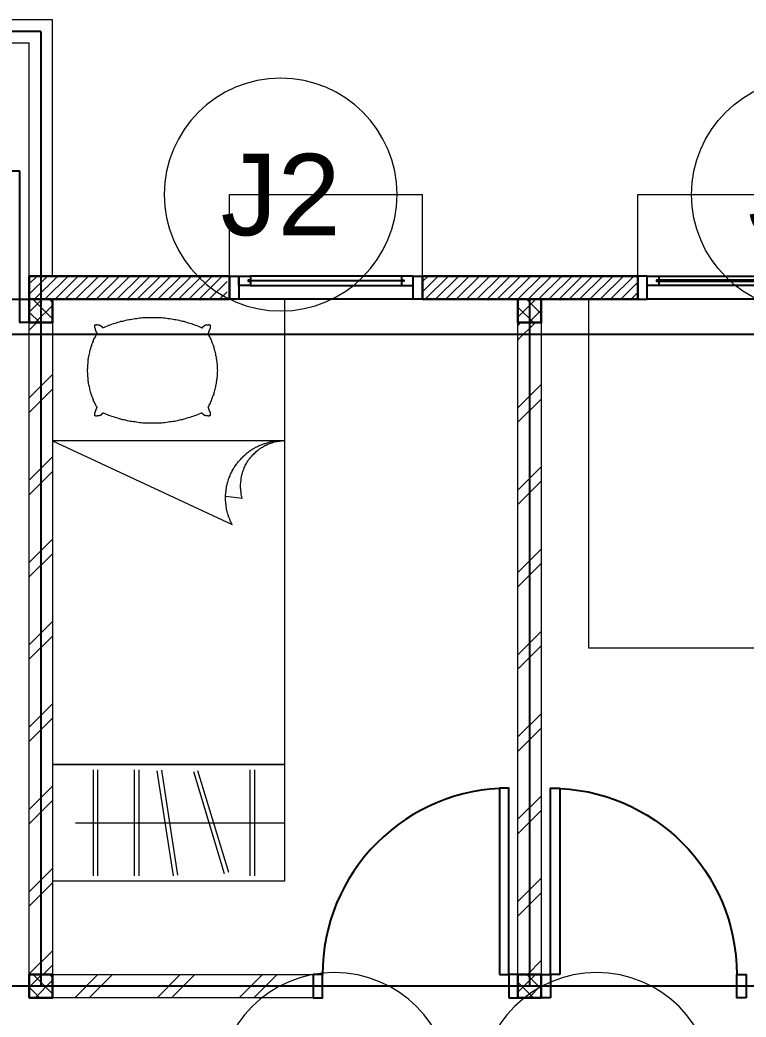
# Model space of a CAD drawing. Header units: millimetres. Extents: x -108 to 357, y -17 to 192.
# Drawn here: x 29.057 to 32.177, y 143.025 to 147.308 of the extents above; entities that cross this region are included whole.
import ezdxf
from ezdxf.enums import TextEntityAlignment as Align

# ---------------------------------------------------------------- set-up
doc = ezdxf.new("R2010")
doc.units = ezdxf.units.MM
for name, color, linetype, lineweight in [('ars', 11, 'Continuous', 0), ('ars @ 1', 11, 'Continuous', 0), ('KACA', 151, 'Continuous', 5), ('KOL', 1, 'Continuous', 30), ('KOLOM', 4, 'Continuous', 9), ('lan', 7, 'Continuous', 15), ('NOT', 7, 'Continuous', 20), ('tem', 5, 'Continuous', 20)]:
    doc.layers.add(name, color=color, linetype=linetype, lineweight=lineweight)
doc.layers.add('as', color=1, linetype='Continuous', plot=False)
doc.layers.add('Kusen', color=30, linetype='Continuous')
doc.styles.add('S', font='simplex', dxfattribs={"width": 0.75})
doc.styles.get("Standard").update_dxf_attribs({"font": 'arial.ttf'})
pattern_1 = [(225, (-504.27873, 382.704584), (0.0220970869, -0.0220970869), [])]

# ---------------------------------------------------------------- blocks, each defined once
blk = doc.blocks.new('T. J1')
at = {"layer": 'Kusen'}
for p, q in [((-0.7188, 0.1), (-0.0688, 0.1)), ((0.7212, 0.1), (0.0712, 0.1)), ((-0.0688, 0.06), (-0.7188, 0.06)), ((0.0712, 0.06), (0.7212, 0.06)), ((-0.0188, 0), (-0.7688, 0)), ((0.0212, 0), (0.7712, 0))]:
    blk.add_line(p, q, dxfattribs=at)
for points in [[(-0.8088, 0), (-0.7688, 0), (-0.7688, 0.1), (-0.8088, 0.1)], [(-0.0188, 0), (0.0212, 0), (0.0212, 0.1), (-0.0188, 0.1)], [(0.8112, 0), (0.7712, 0), (0.7712, 0.1), (0.8112, 0.1)]]:
    blk.add_lwpolyline(points, close=True, dxfattribs=at)
for points in [[(-0.7188, 0.0775), (-0.7188, 0.06), (-0.7688, 0.06), (-0.7688, 0.1), (-0.7188, 0.1), (-0.7188, 0.0825), (-0.7288, 0.0825), (-0.7288, 0.0775), (-0.7188, 0.0775)], [(-0.0688, 0.0775), (-0.0688, 0.06), (-0.0188, 0.06), (-0.0188, 0.1), (-0.0688, 0.1), (-0.0688, 0.0825), (-0.0588, 0.0825), (-0.0588, 0.0775), (-0.0688, 0.0775)], [(0.0712, 0.0775), (0.0712, 0.06), (0.0212, 0.06), (0.0212, 0.1), (0.0712, 0.1), (0.0712, 0.0825), (0.0612, 0.0825), (0.0612, 0.0775), (0.0712, 0.0775)], [(0.7212, 0.0775), (0.7212, 0.06), (0.7712, 0.06), (0.7712, 0.1), (0.7212, 0.1), (0.7212, 0.0825), (0.7312, 0.0825), (0.7312, 0.0775), (0.7212, 0.0775)]]:
    blk.add_lwpolyline(points, dxfattribs=at)
at = {"layer": 'Kusen', "color": 141}
for points in [[(-0.7288, 0.0775), (-0.0588, 0.0775), (-0.0588, 0.0825), (-0.7288, 0.0825)], [(0.7312, 0.0775), (0.0612, 0.0775), (0.0612, 0.0825), (0.7312, 0.0825)]]:
    blk.add_lwpolyline(points, close=True, dxfattribs=at)
blk = doc.blocks.new('T. J2')
at = {"layer": 'KACA', "color": 141}
blk.add_lwpolyline([(-0.3792, 0.0775), (0.2908, 0.0775), (0.2908, 0.0825), (-0.3792, 0.0825)], close=True, dxfattribs=at)
at = {"layer": 'Kusen'}
for p, q in [((-0.3692, 0.1), (0.2808, 0.1)), ((0.2808, 0.06), (-0.3692, 0.06)), ((-0.4192, 0), (0.3308, 0))]:
    blk.add_line(p, q, dxfattribs=at)
for points in [[(-0.4592, 0), (-0.4192, 0), (-0.4192, 0.1), (-0.4592, 0.1)], [(0.3308, 0), (0.3708, 0), (0.3708, 0.1), (0.3308, 0.1)]]:
    blk.add_lwpolyline(points, close=True, dxfattribs=at)
for points in [[(-0.3692, 0.0775), (-0.3692, 0.06), (-0.4192, 0.06), (-0.4192, 0.1), (-0.3692, 0.1), (-0.3692, 0.0825), (-0.3792, 0.0825), (-0.3792, 0.0775), (-0.3692, 0.0775)], [(0.2808, 0.0775), (0.2808, 0.06), (0.3308, 0.06), (0.3308, 0.1), (0.2808, 0.1), (0.2808, 0.0825), (0.2908, 0.0825), (0.2908, 0.0775), (0.2808, 0.0775)]]:
    blk.add_lwpolyline(points, dxfattribs=at)
blk = doc.blocks.new('P.80')
at = {"layer": 'Kusen'}
for points in [[(-69.8094, -74.8368), (-69.7694, -74.8368), (-69.7694, -74.0368), (-69.8094, -74.0368)], [(-70.6094, -74.9368), (-70.5694, -74.9368), (-70.5694, -74.8368), (-70.6094, -74.8368)], [(-69.7694, -74.9368), (-69.7294, -74.9368), (-69.7294, -74.8368), (-69.7694, -74.8368)]]:
    blk.add_lwpolyline(points, close=True, dxfattribs=at)
blk.add_arc((-69.7694, -74.8368), 0.8, 90, 180, dxfattribs=at)
blk = doc.blocks.new('P.60')
at = {"layer": 'Kusen'}
for points in [[(1472.8348, 997.5354), (1472.8748, 997.5354), (1472.8748, 997.4354), (1472.8348, 997.4354)], [(1473.4748, 997.5354), (1473.5148, 997.5354), (1473.5148, 997.4354), (1473.4748, 997.4354)], [(1472.8748, 996.8854), (1472.9148, 996.8854), (1472.9148, 997.4354), (1472.8748, 997.4354)]]:
    blk.add_lwpolyline(points, close=True, dxfattribs=at)
blk.add_arc((1472.8948, 997.4658), 0.5808, 268.0266, 356.9943, dxfattribs=at)
blk = doc.blocks.new('K 10.10')
at = {"layer": 'ars'}
h = blk.add_hatch(dxfattribs=at)
h.set_pattern_fill('_USER', color=256, scale=0.05, angle=45, double=1, pattern_type=0)
h.set_pattern_definition([(45, (0, 0), (-0.035355339, 0.035355339), []), (135, (0, 0), (-0.035355339, -0.035355339), [])])
h.paths.add_polyline_path([(1560.5383, 1380.4069), (1560.6383, 1380.4069), (1560.6383, 1380.5069), (1560.5383, 1380.5069)])
at = {"layer": 'KOL'}
blk.add_lwpolyline([(1560.5383, 1380.4069), (1560.6383, 1380.4069), (1560.6383, 1380.5069), (1560.5383, 1380.5069)], close=True, dxfattribs=at)
blk = doc.blocks.new('BED2')
blk.add_lwpolyline([(-0.4994, 1.9988), (0.4994, 1.9988), (0.4994, 0), (-0.4994, 0)], close=True)
for points in [[(0.4994, 1.9988), (0.4994, 0)], [(-0.1435, 1.8765), (-0.1435, 1.8765), (-0.1435, 1.8765), (-0.1447, 1.8765), (-0.1447, 1.8777), (-0.1447, 1.8789), (-0.1471, 1.8789), (-0.1471, 1.8814), (-0.1495, 1.8814), (-0.1495, 1.8826), (-0.1495, 1.8826), (-0.1495, 1.8838), (-0.1519, 1.8838), (-0.1519, 1.8862), (-0.1556, 1.8862), (-0.1556, 1.8874), (-0.158, 1.8874), (-0.158, 1.8886), (-0.1592, 1.8886), (-0.1592, 1.8886), (-0.1689, 1.8886), (-0.1689, 1.8898), (-0.1701, 1.8898), (-0.1701, 1.891), (-0.1737, 1.891), (-0.1737, 1.8898), (-0.1737, 1.8898), (-0.1737, 1.8886), (-0.1774, 1.8886), (-0.1774, 1.8886), (-0.1774, 1.8886), (-0.1774, 1.8862), (-0.1786, 1.8862), (-0.1786, 1.8789), (-0.1774, 1.8789), (-0.1774, 1.8765), (-0.1774, 1.8765), (-0.1774, 1.8729), (-0.1762, 1.8729), (-0.1762, 1.8705), (-0.1749, 1.8705), (-0.1749, 1.868), (-0.1737, 1.868), (-0.1737, 1.8668), (-0.1737, 1.8668), (-0.1737, 1.8632), (-0.1725, 1.8632), (-0.1725, 1.8608), (-0.1713, 1.8608), (-0.1713, 1.8571), (-0.1713, 1.8571), (-0.1713, 1.8559), (-0.1701, 1.8559), (-0.1701, 1.8547), (-0.1689, 1.8547), (-0.1689, 1.8523), (-0.1677, 1.8523)], [(0.2827, 1.8765), (0.2766, 1.8789), (0.2706, 1.8826), (0.2633, 1.885), (0.2573, 1.8874), (0.2512, 1.8898), (0.2439, 1.8923), (0.2379, 1.8947), (0.2306, 1.8959), (0.2246, 1.8983), (0.2185, 1.9007), (0.2113, 1.9019), (0.2052, 1.9044), (0.1979, 1.9056), (0.1919, 1.9068), (0.1846, 1.9092), (0.1786, 1.9104), (0.1713, 1.9116), (0.1653, 1.9128), (0.158, 1.914), (0.1519, 1.9153), (0.1447, 1.9165), (0.1374, 1.9165), (0.1314, 1.9177), (0.1241, 1.9189), (0.118, 1.9189), (0.1108, 1.9201), (0.1047, 1.9201), (0.0975, 1.9201), (0.0902, 1.9213), (0.0841, 1.9213), (0.0769, 1.9213), (0.0708, 1.9213), (0.0636, 1.9213), (0.0563, 1.9213), (0.0502, 1.9213), (0.043, 1.9201), (0.0369, 1.9201), (0.0297, 1.9201), (0.0224, 1.9189), (0.0163, 1.9189), (0.0091, 1.9177), (0.003, 1.9165), (-0.0042, 1.9165), (-0.0115, 1.9153), (-0.0176, 1.914), (-0.0248, 1.9128), (-0.0309, 1.9116), (-0.0381, 1.9104), (-0.0442, 1.9092), (-0.0515, 1.9068), (-0.0575, 1.9056), (-0.0648, 1.9044), (-0.0708, 1.9019), (-0.0781, 1.9007), (-0.0841, 1.8983), (-0.0902, 1.8959), (-0.0975, 1.8947), (-0.1035, 1.8923), (-0.1108, 1.8898), (-0.1168, 1.8874), (-0.1229, 1.885), (-0.1301, 1.8826), (-0.1362, 1.8789), (-0.1423, 1.8765)], [(0.3081, 1.8523), (0.3081, 1.8523), (0.3081, 1.8547), (0.3093, 1.8547), (0.3093, 1.8559), (0.3105, 1.8559), (0.3105, 1.8571), (0.3117, 1.8571), (0.3117, 1.8608), (0.3117, 1.8608), (0.3117, 1.8632), (0.313, 1.8632), (0.313, 1.8668), (0.3142, 1.8668), (0.3142, 1.868), (0.3142, 1.868), (0.3142, 1.8705), (0.3154, 1.8705), (0.3154, 1.8729), (0.3166, 1.8729), (0.3166, 1.8765), (0.3178, 1.8765), (0.3178, 1.8789), (0.3178, 1.8789), (0.3178, 1.8862), (0.3178, 1.8862), (0.3178, 1.8886), (0.3166, 1.8886), (0.3166, 1.8886), (0.3142, 1.8886), (0.3142, 1.8898), (0.313, 1.8898), (0.313, 1.891), (0.3093, 1.891), (0.3093, 1.8898), (0.3081, 1.8898), (0.3081, 1.8886), (0.2996, 1.8886), (0.2996, 1.8886), (0.2972, 1.8886), (0.2972, 1.8874), (0.296, 1.8874), (0.296, 1.8862), (0.2924, 1.8862), (0.2924, 1.8838), (0.29, 1.8838), (0.29, 1.8826), (0.2887, 1.8826), (0.2887, 1.8814), (0.2863, 1.8814), (0.2863, 1.8789), (0.2851, 1.8789), (0.2851, 1.8777), (0.2839, 1.8777), (0.2839, 1.8765), (0.2839, 1.8765), (0.2839, 1.8765), (0.2827, 1.8765)], [(-0.1677, 1.8523), (-0.1701, 1.8475), (-0.1725, 1.8426), (-0.1749, 1.8378), (-0.1774, 1.8329), (-0.1798, 1.8293), (-0.1822, 1.8245), (-0.1834, 1.8196), (-0.1858, 1.8148), (-0.187, 1.8099), (-0.1895, 1.8051), (-0.1907, 1.799), (-0.1931, 1.7942), (-0.1943, 1.7893), (-0.1955, 1.7845), (-0.1967, 1.7797), (-0.1979, 1.7748), (-0.1992, 1.77), (-0.2004, 1.7651), (-0.2016, 1.7591), (-0.2028, 1.7542), (-0.204, 1.7494), (-0.204, 1.7446), (-0.2052, 1.7397), (-0.2052, 1.7349), (-0.2064, 1.7288), (-0.2064, 1.724), (-0.2076, 1.7191), (-0.2076, 1.7143), (-0.2076, 1.7082), (-0.2076, 1.7034), (-0.2076, 1.6985), (-0.2088, 1.6937), (-0.2076, 1.6877), (-0.2076, 1.6828), (-0.2076, 1.678), (-0.2076, 1.6731), (-0.2076, 1.6683), (-0.2064, 1.6622), (-0.2064, 1.6574), (-0.2052, 1.6525), (-0.2052, 1.6477), (-0.204, 1.6429), (-0.204, 1.6368), (-0.2028, 1.632), (-0.2016, 1.6271), (-0.2004, 1.6223), (-0.1992, 1.6174), (-0.1979, 1.6126), (-0.1967, 1.6065), (-0.1955, 1.6017), (-0.1943, 1.5969), (-0.1931, 1.592), (-0.1907, 1.5872), (-0.1895, 1.5823), (-0.187, 1.5775), (-0.1858, 1.5726), (-0.1834, 1.5678), (-0.1822, 1.563), (-0.1798, 1.5581), (-0.1774, 1.5533), (-0.1749, 1.5484), (-0.1725, 1.5436), (-0.1701, 1.5387), (-0.1677, 1.5339)], [(0.3081, 1.5339), (0.3105, 1.5387), (0.313, 1.5436), (0.3154, 1.5484), (0.3178, 1.5533), (0.3202, 1.5581), (0.3226, 1.563), (0.3238, 1.5678), (0.3263, 1.5726), (0.3275, 1.5775), (0.3299, 1.5823), (0.3311, 1.5872), (0.3335, 1.592), (0.3347, 1.5969), (0.336, 1.6017), (0.3372, 1.6065), (0.3384, 1.6126), (0.3396, 1.6174), (0.3408, 1.6223), (0.342, 1.6271), (0.3432, 1.632), (0.3444, 1.6368), (0.3444, 1.6429), (0.3456, 1.6477), (0.3456, 1.6525), (0.3469, 1.6574), (0.3469, 1.6622), (0.3481, 1.6683), (0.3481, 1.6731), (0.3481, 1.678), (0.3481, 1.6828), (0.3493, 1.6889), (0.3493, 1.6937), (0.3493, 1.6985), (0.3481, 1.7034), (0.3481, 1.7082), (0.3481, 1.7143), (0.3481, 1.7191), (0.3469, 1.724), (0.3469, 1.7288), (0.3456, 1.7349), (0.3456, 1.7397), (0.3444, 1.7446), (0.3444, 1.7494), (0.3432, 1.7542), (0.342, 1.7591), (0.3408, 1.7651), (0.3396, 1.77), (0.3384, 1.7748), (0.3372, 1.7797), (0.336, 1.7845), (0.3347, 1.7893), (0.3335, 1.7942), (0.3311, 1.799), (0.3299, 1.8051), (0.3275, 1.8099), (0.3263, 1.8148), (0.3238, 1.8196), (0.3226, 1.8245), (0.3202, 1.8293), (0.3178, 1.8329), (0.3154, 1.8378), (0.313, 1.8426), (0.3105, 1.8475), (0.3081, 1.8523)], [(-0.1677, 1.5339), (-0.1689, 1.5339), (-0.1689, 1.5327), (-0.1701, 1.5327), (-0.1701, 1.5303), (-0.1713, 1.5303), (-0.1713, 1.5278), (-0.1713, 1.5278), (-0.1713, 1.5254), (-0.1725, 1.5254), (-0.1725, 1.523), (-0.1737, 1.523), (-0.1737, 1.5206), (-0.1737, 1.5206), (-0.1737, 1.5182), (-0.1749, 1.5182), (-0.1749, 1.5169), (-0.1762, 1.5169), (-0.1762, 1.5145), (-0.1774, 1.5145), (-0.1774, 1.5097), (-0.1774, 1.5097), (-0.1774, 1.5073), (-0.1786, 1.5073), (-0.1786, 1.5), (-0.1774, 1.5), (-0.1774, 1.4988), (-0.1774, 1.4988), (-0.1774, 1.4976), (-0.1737, 1.4976), (-0.1737, 1.4964), (-0.1737, 1.4964), (-0.1737, 1.4964), (-0.1701, 1.4964), (-0.1701, 1.4964), (-0.1689, 1.4964), (-0.1689, 1.4976), (-0.1592, 1.4976), (-0.1592, 1.4988), (-0.158, 1.4988), (-0.158, 1.5), (-0.1556, 1.5), (-0.1556, 1.5), (-0.1519, 1.5), (-0.1519, 1.5024), (-0.1495, 1.5024), (-0.1495, 1.5048), (-0.1495, 1.5048), (-0.1495, 1.5061), (-0.1471, 1.5061), (-0.1471, 1.5073), (-0.1447, 1.5073), (-0.1447, 1.5085), (-0.1447, 1.5085), (-0.1435, 1.5085), (-0.1435, 1.5097), (-0.1435, 1.5097)], [(-0.1423, 1.5109), (-0.1362, 1.5085), (-0.1289, 1.5048), (-0.1229, 1.5024), (-0.1168, 1.5), (-0.1108, 1.4976), (-0.1035, 1.4952), (-0.0975, 1.4939), (-0.0902, 1.4915), (-0.0841, 1.4891), (-0.0781, 1.4879), (-0.0708, 1.4855), (-0.0648, 1.4843), (-0.0575, 1.4818), (-0.0515, 1.4806), (-0.0442, 1.4794), (-0.0381, 1.477), (-0.0309, 1.4758), (-0.0248, 1.4746), (-0.0176, 1.4734), (-0.0115, 1.4722), (-0.0042, 1.4722), (0.003, 1.4709), (0.0091, 1.4697), (0.0163, 1.4685), (0.0224, 1.4685), (0.0297, 1.4673), (0.0369, 1.4673), (0.043, 1.4673), (0.0502, 1.4661), (0.0563, 1.4661), (0.0636, 1.4661), (0.0708, 1.4661), (0.0769, 1.4661), (0.0841, 1.4661), (0.0902, 1.4661), (0.0975, 1.4673), (0.1047, 1.4673), (0.1108, 1.4673), (0.118, 1.4685), (0.1241, 1.4685), (0.1314, 1.4697), (0.1386, 1.4709), (0.1447, 1.4722), (0.1519, 1.4722), (0.158, 1.4734), (0.1653, 1.4746), (0.1713, 1.4758), (0.1786, 1.477), (0.1846, 1.4794), (0.1919, 1.4806), (0.1979, 1.4818), (0.2052, 1.4843), (0.2113, 1.4855), (0.2185, 1.4879), (0.2246, 1.4891), (0.2306, 1.4915), (0.2379, 1.4939), (0.2439, 1.4952), (0.2512, 1.4976), (0.2573, 1.5), (0.2633, 1.5024), (0.2706, 1.5061), (0.2766, 1.5085), (0.2827, 1.5109)], [(0.2827, 1.5097), (0.2839, 1.5097)], [(0.2839, 1.5097), (0.2839, 1.5085), (0.2839, 1.5085), (0.2839, 1.5085), (0.2851, 1.5085), (0.2851, 1.5073), (0.2863, 1.5073), (0.2863, 1.5061), (0.2887, 1.5061), (0.2887, 1.5048), (0.29, 1.5048), (0.29, 1.5024), (0.2924, 1.5024), (0.2924, 1.5), (0.296, 1.5), (0.296, 1.5), (0.2972, 1.5), (0.2972, 1.4988), (0.2996, 1.4988), (0.2996, 1.4976), (0.3081, 1.4976), (0.3081, 1.4964), (0.3093, 1.4964), (0.3093, 1.4964), (0.313, 1.4964), (0.313, 1.4964), (0.3142, 1.4964), (0.3142, 1.4976), (0.3166, 1.4976), (0.3166, 1.4988), (0.3178, 1.4988), (0.3178, 1.5), (0.3178, 1.5), (0.3178, 1.5073), (0.3178, 1.5073), (0.3178, 1.5097), (0.3166, 1.5097), (0.3166, 1.5145), (0.3154, 1.5145), (0.3154, 1.5169), (0.3142, 1.5169), (0.3142, 1.5182), (0.3142, 1.5182), (0.3142, 1.5206), (0.313, 1.5206), (0.313, 1.523), (0.3117, 1.523), (0.3117, 1.5254), (0.3117, 1.5254), (0.3117, 1.5278), (0.3105, 1.5278), (0.3105, 1.5303), (0.3093, 1.5303), (0.3093, 1.5327), (0.3081, 1.5327), (0.3081, 1.5339), (0.3081, 1.5339)], [(-0.3154, 1.1441), (-0.3142, 1.1501), (-0.313, 1.155), (-0.3117, 1.161), (-0.3105, 1.1659), (-0.3105, 1.1719), (-0.3093, 1.1768), (-0.3093, 1.1828), (-0.3081, 1.1877), (-0.3081, 1.1937), (-0.3081, 1.1998), (-0.3081, 1.2046), (-0.3093, 1.2107), (-0.3093, 1.2155), (-0.3105, 1.2215), (-0.3105, 1.2264), (-0.3117, 1.2324), (-0.313, 1.2373), (-0.3142, 1.2433), (-0.3154, 1.2482), (-0.3166, 1.253), (-0.319, 1.2591), (-0.3202, 1.2639), (-0.3226, 1.2688), (-0.3238, 1.2748), (-0.3263, 1.2797), (-0.3287, 1.2845), (-0.3311, 1.2893), (-0.3347, 1.2942), (-0.3372, 1.299), (-0.3396, 1.3039), (-0.3432, 1.3087), (-0.3469, 1.3136), (-0.3505, 1.3172), (-0.3541, 1.322), (-0.3577, 1.3257), (-0.3614, 1.3305), (-0.365, 1.3341), (-0.3686, 1.3378), (-0.3735, 1.3426), (-0.3771, 1.3462), (-0.3808, 1.3499), (-0.3856, 1.3523), (-0.3904, 1.3559), (-0.3953, 1.3596), (-0.3989, 1.362), (-0.4038, 1.3644), (-0.4086, 1.368), (-0.4134, 1.3705), (-0.4183, 1.3729), (-0.4231, 1.3753), (-0.4292, 1.3777), (-0.434, 1.3789), (-0.4389, 1.3814), (-0.4437, 1.3826), (-0.4498, 1.385), (-0.4546, 1.3862), (-0.4607, 1.3874), (-0.4655, 1.3886), (-0.4715, 1.3898), (-0.4764, 1.3898), (-0.4824, 1.391), (-0.4873, 1.391), (-0.4933, 1.3923), (-0.4994, 1.3923)], [(-0.2718, 1.0315), (-0.2706, 1.0351), (-0.2682, 1.0387), (-0.2669, 1.0424), (-0.2645, 1.046), (-0.2633, 1.0496), (-0.2621, 1.0533), (-0.2609, 1.0581), (-0.2585, 1.0617), (-0.2573, 1.0654), (-0.2561, 1.069), (-0.2548, 1.0726), (-0.2536, 1.0763), (-0.2524, 1.0811), (-0.2512, 1.0847), (-0.2512, 1.0884), (-0.25, 1.092), (-0.2488, 1.0956), (-0.2488, 1.1005), (-0.2476, 1.1041), (-0.2464, 1.1077), (-0.2464, 1.1114), (-0.2464, 1.1162), (-0.2452, 1.1199), (-0.2452, 1.1235), (-0.2452, 1.1283), (-0.2439, 1.132), (-0.2439, 1.1356), (-0.2439, 1.1392), (-0.2439, 1.1441), (-0.2439, 1.1477), (-0.2439, 1.1513), (-0.2439, 1.1562), (-0.2439, 1.1598), (-0.2452, 1.1634), (-0.2452, 1.1671), (-0.2452, 1.1719), (-0.2464, 1.1755), (-0.2464, 1.1792), (-0.2464, 1.1828), (-0.2476, 1.1877), (-0.2488, 1.1913), (-0.2488, 1.1949), (-0.25, 1.1985), (-0.2512, 1.2034), (-0.2512, 1.207), (-0.2524, 1.2107), (-0.2536, 1.2143), (-0.2548, 1.2179), (-0.2561, 1.2228), (-0.2573, 1.2264), (-0.2585, 1.23), (-0.2597, 1.2337), (-0.2621, 1.2373), (-0.2633, 1.2409), (-0.2645, 1.2446), (-0.2657, 1.2482), (-0.2682, 1.2518), (-0.2694, 1.2554), (-0.2718, 1.2591), (-0.273, 1.2627), (-0.2754, 1.2663), (-0.2778, 1.27), (-0.2803, 1.2736), (-0.2815, 1.2772), (-0.2839, 1.2809), (-0.2863, 1.2845), (-0.2887, 1.2869), (-0.2912, 1.2906), (-0.2936, 1.2942), (-0.296, 1.2966), (-0.2984, 1.3002), (-0.3008, 1.3039), (-0.3033, 1.3063), (-0.3057, 1.3099), (-0.3093, 1.3123), (-0.3117, 1.316), (-0.3142, 1.3184), (-0.3178, 1.3208), (-0.3202, 1.3245), (-0.3226, 1.3269), (-0.3263, 1.3293), (-0.3287, 1.3317), (-0.3323, 1.3354), (-0.3347, 1.3378), (-0.3384, 1.3402), (-0.342, 1.3426), (-0.3444, 1.345), (-0.3481, 1.3475), (-0.3517, 1.3487), (-0.3541, 1.3511), (-0.3577, 1.3535), (-0.3614, 1.3559), (-0.365, 1.3584), (-0.3686, 1.3596), (-0.3711, 1.362), (-0.3747, 1.3632), (-0.3783, 1.3656), (-0.382, 1.3668), (-0.3856, 1.3692), (-0.3892, 1.3705), (-0.3929, 1.3717), (-0.3965, 1.3741), (-0.4001, 1.3753), (-0.4038, 1.3765), (-0.4074, 1.3777), (-0.411, 1.3789), (-0.4159, 1.3801), (-0.4195, 1.3814), (-0.4231, 1.3826), (-0.4268, 1.3838), (-0.4304, 1.385), (-0.4352, 1.3862), (-0.4389, 1.3862), (-0.4425, 1.3874), (-0.4461, 1.3886), (-0.451, 1.3886), (-0.4546, 1.3898), (-0.4582, 1.3898), (-0.4619, 1.391), (-0.4667, 1.391), (-0.4703, 1.391), (-0.474, 1.3923), (-0.4788, 1.3923), (-0.4824, 1.3923), (-0.4873, 1.3923), (-0.4909, 1.3923), (-0.4946, 1.3923), (-0.4994, 1.3923)], [(-0.4994, 1.391), (0.4994, 1.391)], [(0.4994, 1.391), (-0.273, 1.0315)], [(-0.2439, 1.1538), (-0.3166, 1.1441)], [(-0.4994, 0), (0.4994, 0)], [(0.4994, -0.4988), (-0.4994, -0.4988), (-0.4994, 0), (0.4994, 0), (0.4994, -0.4988)], [(-0.3686, -0.0218), (-0.3686, -0.477)], [(-0.3505, -0.477), (-0.3505, -0.0218)], [(-0.1241, -0.0254), (-0.2561, -0.4613)], [(-0.2391, -0.4685), (-0.1071, -0.0315)], [(0.0309, -0.0242), (-0.0381, -0.4746)], [(-0.02, -0.477), (0.0502, -0.0266)], [(0.1289, -0.0218), (0.1289, -0.477)], [(0.1471, -0.477), (0.1471, -0.0218)], [(0.3057, -0.0218), (0.3057, -0.477)], [(0.3238, -0.477), (0.3238, -0.0218)], [(0.4001, -0.2494), (-0.4994, -0.2494)]]:
    blk.add_lwpolyline(points)
blk = doc.blocks.new('BED1')
at = {"color": 0, "linetype": 'Continuous'}
for points in [[(1.9976, 0), (1.9976, 1.4976), (0, 1.4976), (0, 0), (1.9976, 0)], [(1.5484, 1.0993), (1.1489, 1.0993), (1.1489, 1.4976), (1.5484, 1.0993)], [(1.9346, 1.3656), (1.9443, 1.2458), (1.9467, 1.1259), (1.9467, 1.0061), (1.9443, 0.8862), (1.9346, 0.7663), (1.707, 0.7809), (1.586, 0.7663), (1.6017, 1.1404), (1.586, 1.3656), (1.8717, 1.3426), (1.9346, 1.3656)], [(1.4492, 1.0993), (1.4492, 0)], [(1.5484, 1.0993), (1.5484, 0)], [(1.9298, 0.1235), (1.7724, 0.138), (1.5799, 0.1235), (1.5981, 0.2833), (1.5799, 0.7228), (1.6634, 0.7094), (1.9298, 0.7228)], [(1.9298, 0.1235), (1.931, 0.1332), (1.9322, 0.1429), (1.9334, 0.1513), (1.9346, 0.161), (1.9346, 0.1707), (1.9358, 0.1804), (1.937, 0.1889), (1.9383, 0.1985), (1.9383, 0.2082), (1.9395, 0.2179), (1.9407, 0.2264), (1.9407, 0.2361), (1.9419, 0.2458), (1.9419, 0.2542), (1.9431, 0.2639), (1.9431, 0.2736), (1.9443, 0.2833), (1.9443, 0.2918), (1.9455, 0.3015), (1.9455, 0.3111), (1.9455, 0.3208), (1.9467, 0.3293), (1.9467, 0.339), (1.9467, 0.3487), (1.9467, 0.3584), (1.9479, 0.3668), (1.9479, 0.3765), (1.9479, 0.3862), (1.9479, 0.3959), (1.9479, 0.4044), (1.9479, 0.414), (1.9479, 0.4237), (1.9479, 0.4334), (1.9479, 0.4419), (1.9479, 0.4516), (1.9479, 0.4613), (1.9479, 0.4709), (1.9479, 0.4794), (1.9467, 0.4891), (1.9467, 0.4988), (1.9467, 0.5085), (1.9467, 0.5169), (1.9455, 0.5266), (1.9455, 0.5363), (1.9455, 0.546), (1.9443, 0.5545), (1.9443, 0.5642), (1.9431, 0.5738), (1.9431, 0.5835), (1.9419, 0.592), (1.9419, 0.6017), (1.9407, 0.6114), (1.9407, 0.6199), (1.9395, 0.6295), (1.9383, 0.6392), (1.9383, 0.6489), (1.937, 0.6574), (1.9358, 0.6671), (1.9346, 0.6768), (1.9346, 0.6864), (1.9334, 0.6949), (1.9322, 0.7046), (1.931, 0.7143), (1.9298, 0.7228)]]:
    blk.add_lwpolyline(points, dxfattribs=at)
blk = doc.blocks.new('typikal-1')
at = {"layer": 'as'}
for p, q in [((4.6, 6.3), (4.6, 2.2)), ((4.6, 6.3), (6.2, 6.3)), ((2.5, 5.15), (2.5, 2.2)), ((0, 2.2), (6.2, 2.2))]:
    blk.add_line(p, q, dxfattribs=at)
at = {"layer": 'KOL'}
for points in [[(2.035, 5.15), (2.96, 5.15), (2.96, 5.25), (2.035, 5.25)], [(3.79, 5.15), (4.65, 5.15), (4.65, 5.25), (3.79, 5.25)]]:
    blk.add_lwpolyline(points, close=True, dxfattribs=at)
at = {"layer": 'lan'}
for p, q in [((4.55, 5.25), (4.55, 6.35)), ((4.55, 6.35), (6.2, 6.35)), ((4.65, 5.25), (4.65, 6.25)), ((4.65, 6.25), (6.15, 6.25))]:
    blk.add_line(p, q, dxfattribs=at)
at = {"layer": 'tem'}
for points in [[(2.45, 2.25), (2.55, 2.25), (2.55, 5.05), (2.45, 5.05)], [(4.55, 2.25), (4.65, 2.25), (4.65, 5.05), (4.55, 5.05)], [(4.55, 2.25), (3.43, 2.25), (3.43, 2.15), (4.55, 2.15)]]:
    blk.add_lwpolyline(points, close=True, dxfattribs=at)
at = {"layer": 'ars', "xscale": -1}
blk.add_blockref('BED1', (2.2476, 3.6524), dxfattribs=at)
at = {"layer": 'ars'}
blk.add_blockref('BED2', (4.0506, 3.1512), dxfattribs=at)
at = {"layer": 'KOLOM', "extrusion": (0, 0, -1), "xscale": -1, "zscale": -1, "rotation": 180}
for p in [(-1563.0883, 1385.5569), (-1565.1883, 1385.5569), (-1563.0883, 1382.6569), (-1565.1883, 1382.6569)]:
    blk.add_blockref('K 10.10', p, dxfattribs=at)
at = {"layer": 'Kusen', "xscale": -1, "rotation": 180}
blk.add_blockref('P.60', (-1468.1848, 1002.5854), dxfattribs=at)
at = {"layer": 'Kusen'}
for name, p in [('T. J1', (1.2238, 5.15)), ('T. J2', (3.4192, 5.15)), ('P.80', (72.1794, 77.0868))]:
    blk.add_blockref(name, p, dxfattribs=at)
at = {"layer": 'Kusen', "xscale": -1}
blk.add_blockref('P.80', (-67.1794, 77.0868), dxfattribs=at)
blk = doc.blocks.new('A-4')
at = {"layer": 'ars'}
h = blk.add_hatch(dxfattribs=at)
h.set_pattern_fill('ANSI31', color=256, scale=0.25, angle=180, style=0)
h.set_pattern_definition(pattern_1)
h.paths.add_polyline_path([(-3.8, 56.4), (-4.65, 56.4), (-4.65, 56.5), (-3.8, 56.5)])
h = blk.add_hatch(dxfattribs=at)
h.set_pattern_fill('ANSI31', color=256, scale=0.25, angle=180, style=0)
h.set_pattern_definition(pattern_1)
h.paths.add_polyline_path([(-2.035, 56.4), (-2.96, 56.4), (-2.96, 56.5), (-2.035, 56.5)])
h = blk.add_hatch(dxfattribs=at)
h.set_pattern_fill('TEMBOK', color=256, scale=0.25)
h.set_pattern_definition([(45, (-14, -0.65), (-0.1767767, 0.1767767), []), (45, (-13.9375, -0.65), (-0.1767767, 0.1767767), [])])
h.paths.add_polyline_path([(-4.65, 53.5), (-4.55, 53.5), (-4.55, 56.3), (-4.65, 56.3)])
h = blk.add_hatch(dxfattribs=at)
h.set_pattern_fill('TEMBOK', color=256, scale=0.25)
h.set_pattern_definition([(45, (-16.1, -0.65), (-0.1767767, 0.1767767), []), (45, (-16.0375, -0.65), (-0.1767767, 0.1767767), [])])
h.paths.add_polyline_path([(-2.55, 53.5), (-2.45, 53.5), (-2.45, 56.3), (-2.55, 56.3)])
at = {"layer": 'ars @ 1'}
h = blk.add_hatch(dxfattribs=at)
h.set_pattern_fill('TEMBOK', color=256, scale=0.25)
h.set_pattern_definition([(45, (1564.06095, -404.5532), (-0.176776695, 0.176776695), []), (45, (1564.12345, -404.5532), (-0.176776695, 0.176776695), [])])
h.paths.add_polyline_path([(-3.43, 53.4), (-3.43, 53.5), (-4.55, 53.5), (-4.55, 53.4)])
at = {"layer": 'as'}
blk.add_line((-37.2, 56.25), (37.2, 56.25), dxfattribs=at)
at = {"layer": 'KOL'}
blk.add_lwpolyline([(-2.96, 56.4), (-2.035, 56.4), (-2.035, 56.5), (-2.96, 56.5)], close=True, dxfattribs=at)
at = {"layer": 'lan'}
for p, q in [((-3.79, 56.5), (-3.79, 56.85)), ((-3.79, 56.85), (-2.96, 56.85)), ((-2.96, 56.5), (-2.96, 56.85)), ((-2.035, 56.5), (-2.035, 56.85)), ((-2.035, 56.85), (-0.415, 56.85))]:
    blk.add_line(p, q, dxfattribs=at)
at = {"layer": 'lan', "xscale": -1}
blk.add_blockref('typikal-1', (0, 51.25), dxfattribs=at)
blk = doc.blocks.new('NAV')
blk.add_circle((0, -0.4), 0.4)
at = {"style": 'S', "width": 0.75, "flags": 4}
blk.add_attdef('AV', text='', height=0.3, dxfattribs=at).set_placement((0, -0.4), align=Align.MIDDLE)

msp = doc.modelspace()

# ---------------------------------------------------------------- block references
msp.add_blockref('A-4', (33.74738, 89.70808))
at = {"layer": 'NOT'}
ref = msp.add_blockref('NAV', (30.17766, 146.05815), dxfattribs=dict(at, xscale=-1.250000000000002, yscale=1.25, zscale=1.25, rotation=179.9988619294754))
ref.add_attrib('AV', 'J2', dxfattribs={"layer": '0', "height": 0.35, "rotation": 359.99886, "flags": 4}).set_placement((30.17767, 146.55815), align=Align.MIDDLE)
ref = msp.add_blockref('NAV', (32.44341, 146.05808), dxfattribs=dict(at, xscale=1.25, yscale=1.25, zscale=1.25, rotation=180))
ref.add_attrib('AV', 'J1', dxfattribs={"layer": '0', "height": 0.35, "flags": 4}).set_placement((32.44341, 146.55808), align=Align.MIDDLE)
ref = msp.add_blockref('NAV', (30.4082, 142.21641), dxfattribs=dict(at, xscale=-1.250000000000002, yscale=1.25, zscale=1.25, rotation=179.9988619294754))
ref.add_attrib('AV', 'P2', dxfattribs={"layer": '0', "height": 0.35, "rotation": 359.99886, "flags": 4}).set_placement((30.40821, 142.71641), align=Align.MIDDLE)
ref = msp.add_blockref('NAV', (31.53566, 142.21639), dxfattribs=dict(at, xscale=-1.250000000000002, yscale=1.25, zscale=1.25, rotation=179.9988619294754))
ref.add_attrib('AV', 'P2', dxfattribs={"layer": '0', "height": 0.35, "rotation": 359.99886, "flags": 4}).set_placement((31.53567, 142.71639), align=Align.MIDDLE)

doc.saveas('drawing.dxf')
